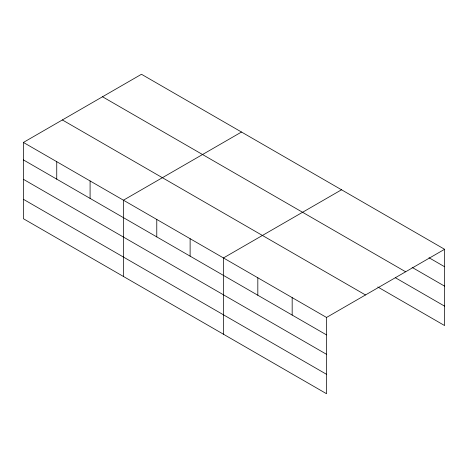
<?xml version="1.0" encoding="UTF-8"?>
<svg xmlns="http://www.w3.org/2000/svg" width="468" height="468" viewBox="0 0 468 468"><rect width="100%" height="100%" fill="white"/><g stroke="black" fill="none" stroke-linecap="round" stroke-linejoin="round"><path stroke-width="0.7" d="M23.4 142.442L326.529 317.456L326.529 393.723L23.4 218.714L23.4 142.442L141.471 74.277L444.6 249.286L444.6 325.558L377.764 286.972M241.506 132.029L123.435 200.199L123.435 276.465M341.535 189.78L223.464 257.95L223.464 334.222M326.529 317.456L444.6 249.286M428.986 257.728L444.6 266.742M412.121 267.398L444.6 286.147M102.51 96.771L405.639 271.779M395.255 277.659L444.6 306.148M62.361 119.948L365.49 294.957M23.4 159.898L326.529 334.907M23.4 179.308L326.529 354.317M23.4 199.304L326.529 374.318M292.172 297.619L292.172 315.075M257.821 277.787L257.821 295.238M190.119 238.698L190.119 256.154M156.774 219.445L156.774 236.902M90.09 180.946L90.09 198.403M56.745 161.694L56.745 179.15"/></g></svg>
